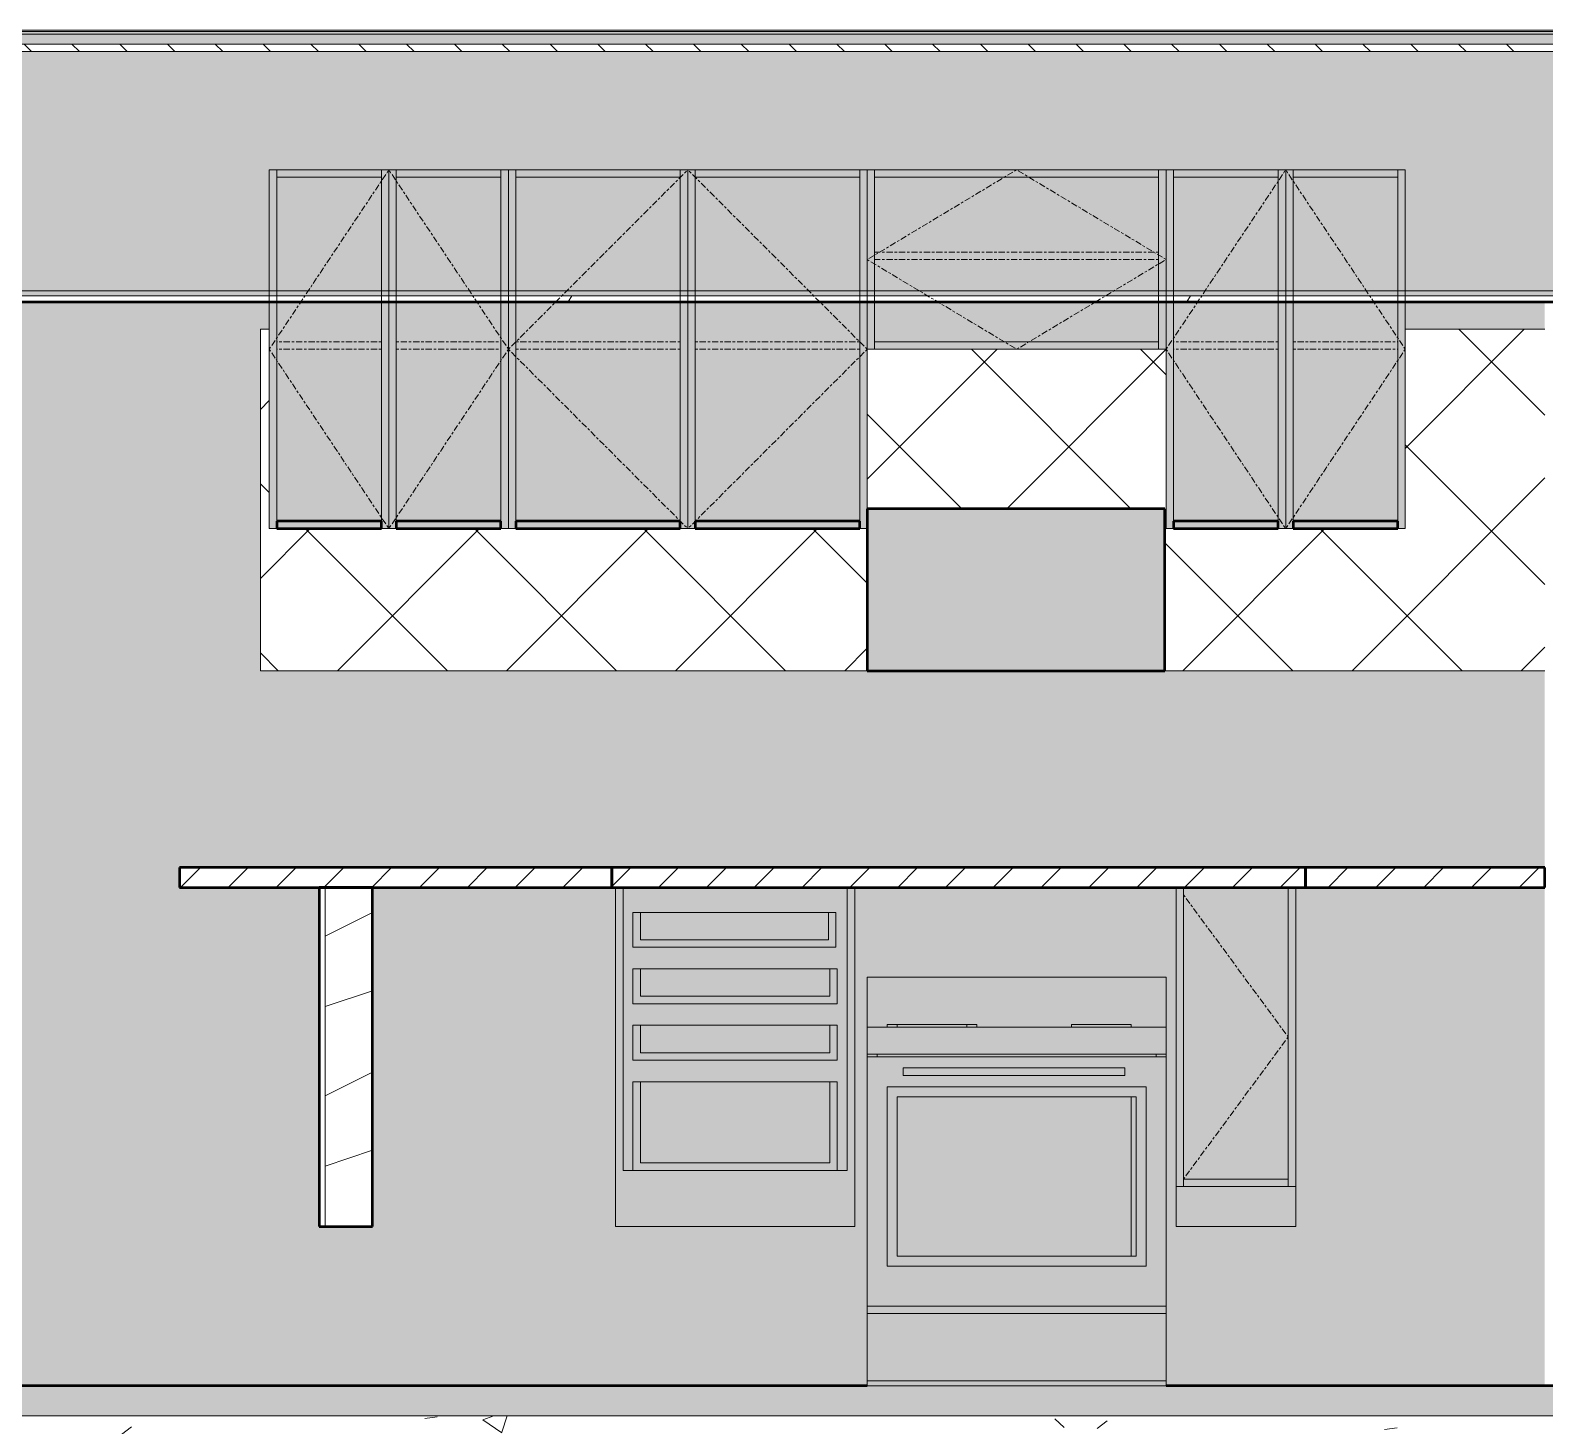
# Model space of a CAD drawing. Header units: inches. Extents: x 1701 to 6939, y -276 to 585.
# Drawn here: x 5105.4 to 5257.4, y -4 to 136 of the extents above; entities that cross this region are included whole.
import ezdxf

# ---------------------------------------------------------------- set-up
doc = ezdxf.new("R2010")
doc.units = ezdxf.units.IN
doc.header["$MEASUREMENT"] = 0
doc.linetypes.add('Center', pattern=[1.25, 0.25, -0.1875, 0.625, -0.1875])
doc.linetypes.add('Grid Line 1_2_', pattern=[0.875, 0.5, -0.125, 0.125, -0.125])
for name, color, linetype, lineweight in [('0-2', 7, 'Continuous', 9), ('0-4', 10, 'Continuous', 5), ('A-FLOR-1', 192, 'Continuous', 5), ('A-FLOR-2', 192, 'Continuous', 50), ('A-FLOR-LEVL-1', 51, 'Grid Line 1_2_', 9), ('A-FLOR-MCUT', 51, 'Continuous', 13), ('A-FLOR-PATT-1', 8, 'Continuous', 9), ('A-WALL-2', 50, 'Continuous', 13), ('A-WALL-3', 7, 'Continuous', 9), ('A-WALL-4', 250, 'Continuous', 50), ('A-WALL-PATT-1', 7, 'Continuous', 9), ('A-WALL-PATT-2', 253, 'Continuous', 9), ('I-WALL-5', 50, 'Continuous', 13), ('Q-CASE', 31, 'Continuous', 9), ('Q-CASE-1', 250, 'Continuous', 50), ('Q-CASE-2', 9, 'Continuous', 9), ('Q-CASE-3', 7, 'Center', 9), ('Q-CASE-4', 7, 'Continuous', 9), ('Q-CASE-5', 55, 'Continuous', 9), ('Q-SPCQ-2', 7, 'Continuous', 9), ('Q-SPCQ-3', 90, 'Continuous', 9), ('Q-SPCQ-4', 254, 'Continuous', 9)]:
    doc.layers.add(name, color=color, linetype=linetype, lineweight=lineweight)
pattern_1 = [(0, (-1688.897, 68.768), (0, 4.798), []), (315, (-1688.897, 68.768), (4.7984266, 0), [6.786, -6.786]), (45, (-1688.897, 68.768), (4.7984266, 0), [6.786, -6.786])]
pattern_2 = [(0, (7056.4288, 68.768), (15.36, 3.84), [1.267, -10.253, 1.267, -10.253, -61.44]), (0, (7056.4288, 68.768), (15.36, 3.84), [-23.04, 1.267, -21.773, 1.267, -10.253, -26.88]), (0, (7056.4288, 68.768), (15.36, 3.84), [-57.6, 1.267, -6.413, 1.267, -17.933]), (120, (7062.1888, 70.688), (-11.0055376, 11.38215), [1.267, -10.253, 1.267, -10.253, -61.44]), (120, (7062.1888, 70.688), (-11.0055376, 11.38215), [-23.04, 1.267, -21.773, 1.267, -10.253, -26.88]), (120, (7062.1888, 70.688), (-11.0055376, 11.38215), [-57.6, 1.267, -6.413, 1.267, -17.933]), (240, (7064.1088, 78.368), (-4.3544624, -15.22215), [1.267, -10.253, 1.267, -10.253, -61.44]), (240, (7064.1088, 78.368), (-4.3544624, -15.22215), [-23.04, 1.267, -21.773, 1.267, -10.253, -26.88]), (240, (7064.1088, 78.368), (-4.3544624, -15.22215), [-57.6, 1.267, -6.413, 1.267, -17.933])]

# ---------------------------------------------------------------- blocks, each defined once
blk = doc.blocks.new('OD_CW_Countertop - OD_CW_Countertop-V58-SECTION _ CENTER LOOKING EAST')
at = {"layer": 'Q-CASE'}
h = blk.add_hatch(dxfattribs=at)
h.set_pattern_fill('FP_41', color=256, style=0, pattern_type=2)
h.set_pattern_definition(pattern_1)
h.paths.add_polyline_path([(-3624.92, 50), (-3581.55, 50), (-3581.55, 52), (-3624.92, 52)], flags=0)
at = {"layer": 'Q-CASE-1'}
for p, q in [((-3581.55, 52), (-3624.92, 52)), ((-3624.92, 52), (-3624.92, 50)), ((-3581.55, 50), (-3581.55, 52)), ((-3624.92, 50), (-3581.55, 50))]:
    blk.add_line(p, q, dxfattribs=at)
blk = doc.blocks.new('Range - 24_ x 30_-2320547-SECTION _ CENTER LOOKING EAST')
at = {"layer": 'Q-SPCQ-3'}
for points in [[(-3544.92, 172), (-3535.42, 172), (-3535.42, 172.25), (-3529.42, 172.25), (-3529.42, 172), (-3525.92, 172), (-3525.92, 177), (-3555.92, 177), (-3555.92, 172), (-3553.92, 172), (-3553.92, 172.25), (-3544.92, 172.25)], [(-3549.13, 169.26), (-3525.92, 169.26), (-3525.92, 172), (-3555.92, 172), (-3555.92, 169.26), (-3552.51, 169.26)], [(-3548.03, 172), (-3545.92, 172), (-3545.92, 172.25), (-3552.92, 172.25), (-3552.92, 172), (-3548.51, 172)], [(-3531.56, 172), (-3529.42, 172), (-3529.42, 172.25), (-3535.42, 172.25), (-3535.42, 172), (-3531.85, 172)], [(-3549.6, 167.15), (-3530.05, 167.15), (-3530.05, 167.9), (-3552.31, 167.9), (-3552.31, 167.15)]]:
    blk.add_hatch(color=256, dxfattribs=at).paths.add_polyline_path(points, flags=0)
h = blk.add_hatch(color=256, dxfattribs=at)
h.paths.add_polyline_path([(-3553.7, 172), (-3552.92, 172.04), (-3552.92, 172.25), (-3553.92, 172.25), (-3553.92, 172)], flags=0)
h.paths.add_polyline_path([(-3545.78, 172), (-3544.92, 172), (-3544.92, 172.25), (-3545.92, 172.21), (-3545.92, 172)], flags=0)
h = blk.add_hatch(color=256, dxfattribs=at)
h.paths.add_polyline_path([(-3535.75, 136), (-3525.92, 136), (-3525.92, 136.5), (-3555.92, 136.5), (-3555.92, 136)], flags=0)
h.paths.add_polyline_path([(-3527.92, 143.25), (-3525.92, 143.25), (-3525.92, 144), (-3555.92, 144), (-3555.92, 143.25), (-3535.75, 143.25)], flags=0)
h.paths.add_polyline_path([(-3554.92, 169.01), (-3554.92, 169.26), (-3555.92, 169.26), (-3555.92, 169.01), (-3555.81, 169.01)], flags=0)
h.paths.add_polyline_path([(-3526.04, 169.01), (-3525.92, 169.01), (-3525.92, 169.26), (-3526.92, 169.26), (-3526.92, 169.01)], flags=0)
h = blk.add_hatch(color=256, dxfattribs=at)
h.paths.add_polyline_path([(-3555.92, 136.5), (-3525.92, 136.5), (-3525.92, 143.25), (-3555.92, 143.25), (-3555.92, 137.28)], flags=0)
h.paths.add_polyline_path([(-3525.92, 144), (-3525.92, 169.01), (-3555.92, 169.01), (-3555.92, 144), (-3526.72, 144)], flags=0)
h.paths.add_polyline_path([(-3527.92, 148), (-3553.92, 148.01), (-3553.92, 166), (-3527.92, 166), (-3527.92, 149)], flags=0)
h.paths.add_polyline_path([(-3552.31, 167.15), (-3552.31, 167.9), (-3530.05, 167.9), (-3530.05, 167.15), (-3549.6, 167.15)], flags=0)
h = blk.add_hatch(color=256, dxfattribs=at)
h.paths.add_polyline_path([(-3529.42, 149), (-3528.92, 149), (-3528.92, 165), (-3529.42, 165), (-3529.42, 149.5)], flags=0)
h.paths.add_polyline_path([(-3527.92, 169.01), (-3526.92, 169.01), (-3526.92, 169.26), (-3554.92, 169.26), (-3554.92, 169.01), (-3529.42, 169.01)], flags=0)
h = blk.add_hatch(color=256, dxfattribs=at)
h.paths.add_polyline_path([(-3527.92, 148), (-3527.92, 166), (-3553.92, 166), (-3553.92, 148), (-3529.42, 148)], flags=0)
h.paths.add_polyline_path([(-3535.75, 149), (-3552.92, 149), (-3552.92, 165), (-3528.92, 165), (-3528.92, 149), (-3529.42, 149)], flags=0)
at = {"layer": 'Q-SPCQ-4'}
blk.add_hatch(color=256, dxfattribs=at).paths.add_polyline_path([(-3535.75, 149), (-3529.42, 149), (-3529.42, 165), (-3552.92, 165), (-3552.92, 149), (-3536.92, 149)], flags=0)
at = {"layer": 'Q-SPCQ-2'}
for p, q in [((-3555.92, 172), (-3555.92, 177)), ((-3555.92, 177), (-3525.92, 177)), ((-3525.92, 177), (-3525.92, 172)), ((-3525.92, 172), (-3555.92, 172)), ((-3555.92, 172), (-3555.92, 169.26)), ((-3553.92, 172.25), (-3553.92, 172)), ((-3553.92, 172.25), (-3552.94, 172.25)), ((-3552.92, 172.25), (-3552.92, 172)), ((-3552.92, 172.25), (-3545.92, 172.25)), ((-3545.92, 172), (-3545.92, 172.25)), ((-3545.9, 172.25), (-3544.92, 172.25)), ((-3544.92, 172), (-3544.92, 172.25)), ((-3535.42, 172.25), (-3535.42, 172)), ((-3535.42, 172.25), (-3529.42, 172.25)), ((-3529.42, 172), (-3529.42, 172.25)), ((-3525.92, 169.26), (-3525.92, 172)), ((-3555.92, 169.26), (-3555.92, 169.01)), ((-3555.92, 169.26), (-3525.92, 169.26)), ((-3525.92, 169.01), (-3555.92, 169.01)), ((-3555.92, 169.01), (-3555.92, 144)), ((-3554.92, 169.01), (-3554.92, 169.26)), ((-3526.92, 169.26), (-3526.92, 169.01)), ((-3525.92, 169.01), (-3525.92, 169.26)), ((-3525.92, 144), (-3525.92, 169.01)), ((-3530.05, 167.9), (-3552.31, 167.9)), ((-3552.31, 167.9), (-3552.31, 167.15)), ((-3530.05, 167.15), (-3530.05, 167.9)), ((-3527.92, 166), (-3553.92, 166)), ((-3553.92, 166), (-3553.92, 148)), ((-3552.31, 167.15), (-3530.05, 167.15)), ((-3527.92, 148), (-3527.92, 166)), ((-3552.92, 149), (-3552.92, 165)), ((-3552.92, 165), (-3528.92, 165)), ((-3529.42, 149), (-3529.42, 165)), ((-3528.92, 165), (-3528.92, 149)), ((-3528.92, 149), (-3552.92, 149)), ((-3553.92, 148), (-3527.92, 148)), ((-3555.92, 144), (-3555.92, 143.25)), ((-3555.92, 144), (-3525.92, 144)), ((-3525.92, 143.25), (-3555.92, 143.25)), ((-3555.92, 143.25), (-3555.92, 136.5)), ((-3525.92, 143.25), (-3525.92, 144)), ((-3525.92, 136.5), (-3525.92, 143.25)), ((-3555.92, 136.5), (-3555.92, 136)), ((-3555.92, 136.5), (-3525.92, 136.5)), ((-3555.92, 136), (-3525.92, 136)), ((-3525.92, 136), (-3525.92, 136.5))]:
    blk.add_line(p, q, dxfattribs=at)
blk = doc.blocks.new('OD_CW_Countertop - OD_CW_Countertop-V59-SECTION _ CENTER LOOKING EAST')
at = {"layer": 'Q-CASE'}
h = blk.add_hatch(dxfattribs=at)
h.set_pattern_fill('FP_41', color=256, style=0, pattern_type=2)
h.set_pattern_definition(pattern_1)
h.paths.add_polyline_path([(-3557.92, 50), (-3511.92, 50), (-3511.92, 52), (-3581.55, 52), (-3581.55, 50), (-3569.27, 50)], flags=0)
at = {"layer": 'Q-CASE-1'}
for p, q in [((-3511.92, 52), (-3581.55, 52)), ((-3581.55, 52), (-3581.55, 50)), ((-3511.92, 50), (-3511.92, 52)), ((-3581.55, 50), (-3511.92, 50))]:
    blk.add_line(p, q, dxfattribs=at)
blk = doc.blocks.new('OD_CW_Countertop - OD_CW_Countertop-2499363-SECTION _ CENTER LOOKING EAST')
at = {"layer": 'Q-CASE'}
h = blk.add_hatch(dxfattribs=at)
h.set_pattern_fill('FP_41', color=256, style=0, pattern_type=2)
h.set_pattern_definition(pattern_1)
h.paths.add_polyline_path([(-3502.24, 50), (-3487.92, 50), (-3487.92, 52), (-3511.92, 52), (-3511.92, 50)], flags=0)
at = {"layer": 'Q-CASE-1'}
for p, q in [((-3511.92, 52), (-3511.92, 50)), ((-3487.92, 52), (-3511.92, 52)), ((-3487.92, 50), (-3487.92, 52)), ((-3511.92, 50), (-3487.92, 50))]:
    blk.add_line(p, q, dxfattribs=at)
blk = doc.blocks.new('300 Series Wall Hung Cabinet_302 - 18_ X 30_-V60-SECTION _ CENTER LOOKING EAST')
at = {"layer": 'Q-CASE-2'}
for points in [[(-3555.17, 104), (-3555.17, 108.75), (-3555.92, 108.75), (-3555.92, 104)], [(-3526.67, 104.75), (-3526.67, 108.75), (-3555.17, 108.75), (-3555.17, 104.75), (-3535.75, 104.75)], [(-3526.67, 104), (-3525.92, 104), (-3525.92, 108.75), (-3526.67, 108.75), (-3526.67, 104.75)], [(-3535.75, 104), (-3526.67, 104), (-3526.67, 104.75), (-3555.17, 104.75), (-3555.17, 104)]]:
    blk.add_hatch(color=256, dxfattribs=at).paths.add_polyline_path(points, flags=0)
at = {"layer": 'Q-CASE-3'}
for p, q in [((-3540.92, 122), (-3555.92, 113)), ((-3525.92, 113), (-3540.92, 122)), ((-3555.92, 113), (-3540.92, 104)), ((-3526.67, 113.75), (-3555.17, 113.75)), ((-3526.67, 113), (-3555.17, 113)), ((-3540.92, 104), (-3525.92, 113))]:
    blk.add_line(p, q, dxfattribs=at)
at = {"layer": 'Q-CASE-4'}
for p, q in [((-3555.17, 122), (-3555.92, 122)), ((-3555.92, 122), (-3555.92, 104)), ((-3555.17, 104), (-3555.17, 122)), ((-3526.67, 122), (-3555.17, 122)), ((-3555.17, 122), (-3555.17, 121.25)), ((-3525.92, 122), (-3526.67, 122)), ((-3526.67, 122), (-3526.67, 104)), ((-3526.67, 121.25), (-3526.67, 122)), ((-3525.92, 104), (-3525.92, 122)), ((-3555.17, 121.25), (-3526.67, 121.25)), ((-3555.92, 104), (-3555.17, 104)), ((-3526.67, 104.75), (-3555.17, 104.75)), ((-3555.17, 104.75), (-3555.17, 104)), ((-3555.17, 104), (-3526.67, 104)), ((-3526.67, 104), (-3526.67, 104.75)), ((-3526.67, 104), (-3525.92, 104))]:
    blk.add_line(p, q, dxfattribs=at)
blk = doc.blocks.new('30quot_MicrowaveVent_11166 - 70cm miele oven-V61-SECTION _ CENTER LOOKING EAST')
at = {"layer": 'Q-CASE-5'}
blk.add_hatch(color=256, dxfattribs=at).paths.add_polyline_path([(-3555.92, 71.74), (-3526.04, 71.74), (-3526.04, 88), (-3555.92, 88)], flags=0)
at = {"layer": 'Q-CASE-1'}
for p, q in [((-3555.92, 88), (-3555.92, 71.74)), ((-3526.04, 88), (-3555.92, 88)), ((-3526.04, 71.74), (-3526.04, 88)), ((-3555.92, 71.74), (-3526.04, 71.74))]:
    blk.add_line(p, q, dxfattribs=at)
blk = doc.blocks.new('Base Cabinet-Single Door - 12_-V62-SECTION _ CENTER LOOKING EAST')
at = {"layer": 'Q-CASE-2'}
h = blk.add_hatch(color=256, dxfattribs=at)
h.paths.add_polyline_path([(-3524.17, 20), (-3524.17, 50), (-3524.92, 50), (-3524.92, 20)], flags=0)
h.paths.add_polyline_path([(-3513.67, 20), (-3512.92, 20), (-3512.92, 50), (-3513.67, 50), (-3513.67, 22.66)], flags=0)
for points in [[(-3519, 20.75), (-3513.67, 20.75), (-3513.67, 50), (-3524.17, 50), (-3524.17, 20.75)], [(-3514.81, 16), (-3512.92, 16), (-3512.92, 20), (-3524.92, 20), (-3524.92, 16), (-3519, 16)], [(-3524.17, 20), (-3513.67, 20), (-3513.67, 20.75), (-3524.17, 20.75)]]:
    blk.add_hatch(color=256, dxfattribs=at).paths.add_polyline_path(points, flags=0)
at = {"layer": 'Q-CASE-3'}
for p, q in [((-3524.17, 49.25), (-3513.67, 35)), ((-3513.67, 35), (-3524.17, 20.75))]:
    blk.add_line(p, q, dxfattribs=at)
at = {"layer": 'Q-CASE-4'}
for p, q in [((-3524.17, 50), (-3524.92, 50)), ((-3524.92, 50), (-3524.92, 20)), ((-3524.17, 20), (-3524.17, 50)), ((-3513.67, 50), (-3513.67, 20)), ((-3512.92, 50), (-3513.67, 50)), ((-3512.92, 20), (-3512.92, 50)), ((-3524.92, 20), (-3524.17, 20)), ((-3512.92, 20), (-3524.92, 20)), ((-3524.92, 20), (-3524.92, 16)), ((-3513.67, 20.75), (-3524.17, 20.75)), ((-3524.17, 20.75), (-3524.17, 20)), ((-3524.17, 20), (-3513.67, 20)), ((-3513.67, 20), (-3513.67, 20.75)), ((-3513.67, 20), (-3512.92, 20)), ((-3512.92, 16), (-3512.92, 20)), ((-3524.92, 16), (-3512.92, 16))]:
    blk.add_line(p, q, dxfattribs=at)
blk = doc.blocks.new('300 Series Wall Hung Cabinet_301 - 12_-V63-SECTION _ CENTER LOOKING EAST')
at = {"layer": 'Q-CASE-2'}
for points in [[(-3525.17, 86), (-3525.17, 108.75), (-3525.92, 108.75), (-3525.92, 86)], [(-3514.67, 86.75), (-3514.67, 108.75), (-3525.17, 108.75), (-3525.17, 86.75)], [(-3513.92, 86), (-3513.92, 108.75), (-3514.67, 108.75), (-3514.67, 86)], [(-3525.17, 86), (-3514.67, 86), (-3514.67, 86.75), (-3525.17, 86.75)]]:
    blk.add_hatch(color=256, dxfattribs=at).paths.add_polyline_path(points, flags=0)
at = {"layer": 'Q-CASE-1'}
for p, q in [((-3514.67, 86.75), (-3525.17, 86.75)), ((-3525.17, 86.75), (-3525.17, 86)), ((-3514.67, 86), (-3514.67, 86.75)), ((-3525.17, 86), (-3514.67, 86))]:
    blk.add_line(p, q, dxfattribs=at)
at = {"layer": 'Q-CASE-3'}
for p, q in [((-3525.92, 104), (-3513.92, 122)), ((-3525.92, 104), (-3513.92, 86)), ((-3514.67, 104.75), (-3525.17, 104.75)), ((-3514.67, 104), (-3525.17, 104))]:
    blk.add_line(p, q, dxfattribs=at)
at = {"layer": 'Q-CASE-4'}
for p, q in [((-3525.17, 122), (-3525.92, 122)), ((-3525.92, 122), (-3525.92, 86)), ((-3525.17, 86), (-3525.17, 122)), ((-3514.67, 122), (-3525.17, 122)), ((-3525.17, 122), (-3525.17, 121.25)), ((-3513.92, 122), (-3514.67, 122)), ((-3514.67, 122), (-3514.67, 86)), ((-3514.67, 121.25), (-3514.67, 122)), ((-3513.92, 86), (-3513.92, 122)), ((-3525.17, 121.25), (-3514.67, 121.25)), ((-3525.92, 86), (-3525.17, 86)), ((-3514.67, 86), (-3513.92, 86))]:
    blk.add_line(p, q, dxfattribs=at)
blk = doc.blocks.new('300 Series Wall Hung Cabinet_301 - 12_-V64-SECTION _ CENTER LOOKING EAST')
at = {"layer": 'Q-CASE-2'}
for points in [[(-3513.17, 86), (-3513.17, 108.75), (-3513.92, 108.75), (-3513.92, 86)], [(-3513.17, 86.75), (-3502.67, 86.75), (-3502.67, 108.75), (-3513.17, 108.75), (-3513.17, 106)], [(-3502.67, 86), (-3501.92, 86), (-3501.92, 108.75), (-3502.67, 108.75), (-3502.67, 106)], [(-3513.17, 86), (-3502.67, 86), (-3502.67, 86.75), (-3513.17, 86.75)]]:
    blk.add_hatch(color=256, dxfattribs=at).paths.add_polyline_path(points, flags=0)
at = {"layer": 'Q-CASE-1'}
for p, q in [((-3502.67, 86.75), (-3513.17, 86.75)), ((-3513.17, 86.75), (-3513.17, 86)), ((-3502.67, 86), (-3502.67, 86.75)), ((-3513.17, 86), (-3502.67, 86))]:
    blk.add_line(p, q, dxfattribs=at)
at = {"layer": 'Q-CASE-3'}
for p, q in [((-3501.92, 104), (-3513.92, 122)), ((-3501.92, 104), (-3513.92, 86)), ((-3513.17, 104.75), (-3502.67, 104.75)), ((-3513.17, 104), (-3502.67, 104))]:
    blk.add_line(p, q, dxfattribs=at)
at = {"layer": 'Q-CASE-4'}
for p, q in [((-3513.92, 122), (-3513.92, 86)), ((-3513.17, 122), (-3513.92, 122)), ((-3513.17, 86), (-3513.17, 122)), ((-3502.67, 122), (-3513.17, 122)), ((-3513.17, 122), (-3513.17, 121.25)), ((-3502.67, 122), (-3502.67, 86)), ((-3501.92, 122), (-3502.67, 122)), ((-3502.67, 121.25), (-3502.67, 122)), ((-3501.92, 86), (-3501.92, 122)), ((-3513.17, 121.25), (-3502.67, 121.25)), ((-3513.92, 86), (-3513.17, 86)), ((-3502.67, 86), (-3501.92, 86))]:
    blk.add_line(p, q, dxfattribs=at)
blk = doc.blocks.new('300 Series Wall Hung Cabinet_301 - 18_-V65-SECTION _ CENTER LOOKING EAST')
at = {"layer": 'Q-CASE-2'}
for points in [[(-3573.17, 86), (-3573.17, 108.75), (-3573.92, 108.75), (-3573.92, 86)], [(-3556.67, 86.75), (-3556.67, 108.75), (-3573.17, 108.75), (-3573.17, 86.75), (-3567.75, 86.75)], [(-3556.67, 86), (-3555.92, 86), (-3555.92, 108.75), (-3556.67, 108.75), (-3556.67, 106)], [(-3573.17, 86), (-3556.67, 86), (-3556.67, 86.75), (-3573.17, 86.75)]]:
    blk.add_hatch(color=256, dxfattribs=at).paths.add_polyline_path(points, flags=0)
at = {"layer": 'Q-CASE-1'}
for p, q in [((-3556.67, 86.75), (-3573.17, 86.75)), ((-3573.17, 86.75), (-3573.17, 86)), ((-3556.67, 86), (-3556.67, 86.75)), ((-3573.17, 86), (-3556.67, 86))]:
    blk.add_line(p, q, dxfattribs=at)
at = {"layer": 'Q-CASE-3'}
for p, q in [((-3555.92, 104), (-3573.92, 122)), ((-3555.92, 104), (-3573.92, 86)), ((-3573.17, 104.75), (-3556.67, 104.75)), ((-3573.17, 104), (-3556.67, 104))]:
    blk.add_line(p, q, dxfattribs=at)
at = {"layer": 'Q-CASE-4'}
for p, q in [((-3573.92, 122), (-3573.92, 86)), ((-3573.17, 122), (-3573.92, 122)), ((-3573.17, 86), (-3573.17, 122)), ((-3556.67, 122), (-3573.17, 122)), ((-3573.17, 122), (-3573.17, 121.25)), ((-3556.67, 122), (-3556.67, 86)), ((-3555.92, 122), (-3556.67, 122)), ((-3556.67, 121.25), (-3556.67, 122)), ((-3555.92, 86), (-3555.92, 122)), ((-3573.17, 121.25), (-3556.67, 121.25)), ((-3573.92, 86), (-3573.17, 86)), ((-3556.67, 86), (-3555.92, 86))]:
    blk.add_line(p, q, dxfattribs=at)
blk = doc.blocks.new('300 Series Wall Hung Cabinet_301 - 18_-V66-SECTION _ CENTER LOOKING EAST')
at = {"layer": 'Q-CASE-2'}
for points in [[(-3591.17, 86), (-3591.17, 108.75), (-3591.92, 108.75), (-3591.92, 86)], [(-3574.67, 86.75), (-3574.67, 108.75), (-3591.17, 108.75), (-3591.17, 86.75), (-3587.32, 86.75)], [(-3573.92, 86), (-3573.92, 108.75), (-3574.67, 108.75), (-3574.67, 86)], [(-3591.17, 86), (-3574.67, 86), (-3574.67, 86.75), (-3591.17, 86.75)]]:
    blk.add_hatch(color=256, dxfattribs=at).paths.add_polyline_path(points, flags=0)
at = {"layer": 'Q-CASE-1'}
for p, q in [((-3574.67, 86.75), (-3591.17, 86.75)), ((-3591.17, 86.75), (-3591.17, 86)), ((-3574.67, 86), (-3574.67, 86.75)), ((-3591.17, 86), (-3574.67, 86))]:
    blk.add_line(p, q, dxfattribs=at)
at = {"layer": 'Q-CASE-3'}
for p, q in [((-3591.92, 104), (-3573.92, 122)), ((-3591.92, 104), (-3573.92, 86)), ((-3574.67, 104.75), (-3591.17, 104.75)), ((-3574.67, 104), (-3591.17, 104))]:
    blk.add_line(p, q, dxfattribs=at)
at = {"layer": 'Q-CASE-4'}
for p, q in [((-3591.17, 122), (-3591.92, 122)), ((-3591.92, 122), (-3591.92, 86)), ((-3591.17, 86), (-3591.17, 122)), ((-3574.67, 122), (-3591.17, 122)), ((-3591.17, 122), (-3591.17, 121.25)), ((-3573.92, 122), (-3574.67, 122)), ((-3574.67, 122), (-3574.67, 86)), ((-3574.67, 121.25), (-3574.67, 122)), ((-3573.92, 86), (-3573.92, 122)), ((-3591.17, 121.25), (-3574.67, 121.25)), ((-3591.92, 86), (-3591.17, 86)), ((-3574.67, 86), (-3573.92, 86))]:
    blk.add_line(p, q, dxfattribs=at)
blk = doc.blocks.new('Base_Unit_4_drawer_12137 - 24_-V67-SECTION _ CENTER LOOKING EAST')
at = {"layer": 'Q-CASE'}
for points in [[(-3557.92, 16), (-3557.17, 16), (-3557.17, 50), (-3557.92, 50), (-3557.92, 21.62), (-3580.42, 21.62), (-3580.42, 50), (-3581.17, 50), (-3581.17, 16), (-3569.27, 16)], [(-3559.05, 44), (-3559.05, 47.5), (-3559.8, 47.5), (-3559.8, 44.75), (-3578.67, 44.75), (-3578.67, 47.5), (-3579.42, 47.5), (-3579.42, 44), (-3559.67, 44)], [(-3569.27, 44.75), (-3559.8, 44.75), (-3559.8, 47.5), (-3578.67, 47.5), (-3578.67, 44.75), (-3577.23, 44.75)], [(-3558.92, 38.33), (-3558.92, 41.83), (-3559.67, 41.83), (-3559.67, 39.08), (-3578.67, 39.08), (-3578.67, 41.83), (-3579.42, 41.83), (-3579.42, 38.33), (-3559.67, 38.33)], [(-3578.5, 39.08), (-3559.67, 39.08), (-3559.67, 41.83), (-3578.67, 41.83), (-3578.67, 39.08)], [(-3558.92, 32.67), (-3558.92, 36.17), (-3559.67, 36.17), (-3559.67, 33.42), (-3578.67, 33.42), (-3578.67, 36.17), (-3579.42, 36.17), (-3579.42, 32.67), (-3559.4, 32.67)], [(-3578.67, 33.42), (-3559.67, 33.42), (-3559.67, 36.17), (-3578.67, 36.17)], [(-3558.92, 21.62), (-3558.92, 30.5), (-3559.67, 30.5), (-3559.67, 22.37), (-3578.67, 22.37), (-3578.67, 30.5), (-3579.42, 30.5), (-3579.42, 21.62), (-3559.67, 21.62)], [(-3578.67, 22.37), (-3559.67, 22.37), (-3559.67, 30.5), (-3578.67, 30.5), (-3578.67, 22.66)]]:
    blk.add_hatch(color=256, dxfattribs=at).paths.add_polyline_path(points, flags=0)
h = blk.add_hatch(color=256, dxfattribs=at)
h.paths.add_polyline_path([(-3580.42, 21.62), (-3579.42, 21.62), (-3579.42, 30.5), (-3558.92, 30.5), (-3558.92, 21.62), (-3557.92, 21.62), (-3557.92, 50), (-3580.42, 50), (-3580.42, 22.66)], flags=0)
h.paths.add_polyline_path([(-3578.95, 32.67), (-3579.42, 32.67), (-3579.42, 36.17), (-3558.92, 36.17), (-3558.92, 32.67), (-3578.67, 32.67)], flags=0)
h.paths.add_polyline_path([(-3569.27, 38.33), (-3579.42, 38.33), (-3579.42, 41.83), (-3558.92, 41.83), (-3558.92, 38.33), (-3564.59, 38.33)], flags=0)
h.paths.add_polyline_path([(-3579.42, 44), (-3579.42, 47.5), (-3559.05, 47.5), (-3559.05, 44), (-3578.67, 44)], flags=0)
for p, q in [((-3580.42, 50), (-3581.17, 50)), ((-3581.17, 50), (-3581.17, 16)), ((-3580.42, 21.62), (-3580.42, 50)), ((-3557.17, 50), (-3557.92, 50)), ((-3557.92, 50), (-3557.92, 21.62)), ((-3557.17, 16), (-3557.17, 50)), ((-3578.67, 47.5), (-3579.42, 47.5)), ((-3579.42, 47.5), (-3579.42, 44)), ((-3578.67, 44.75), (-3578.67, 47.5)), ((-3578.67, 47.5), (-3559.8, 47.5)), ((-3559.05, 47.5), (-3559.8, 47.5)), ((-3559.8, 47.5), (-3559.8, 44.75)), ((-3559.05, 44), (-3559.05, 47.5)), ((-3559.8, 44.75), (-3578.67, 44.75)), ((-3579.42, 44), (-3559.05, 44)), ((-3578.67, 41.83), (-3579.42, 41.83)), ((-3579.42, 41.83), (-3579.42, 38.33)), ((-3578.67, 39.08), (-3578.67, 41.83)), ((-3578.67, 41.83), (-3559.67, 41.83)), ((-3558.92, 41.83), (-3559.67, 41.83)), ((-3559.67, 41.83), (-3559.67, 39.08)), ((-3558.92, 38.33), (-3558.92, 41.83)), ((-3579.42, 38.33), (-3558.92, 38.33)), ((-3559.67, 39.08), (-3578.67, 39.08)), ((-3578.67, 36.17), (-3579.42, 36.17)), ((-3579.42, 36.17), (-3579.42, 32.67)), ((-3578.67, 33.42), (-3578.67, 36.17)), ((-3578.67, 36.17), (-3559.67, 36.17)), ((-3558.92, 36.17), (-3559.67, 36.17)), ((-3559.67, 36.17), (-3559.67, 33.42)), ((-3558.92, 32.67), (-3558.92, 36.17)), ((-3579.42, 32.67), (-3558.92, 32.67)), ((-3559.67, 33.42), (-3578.67, 33.42)), ((-3578.67, 30.5), (-3579.42, 30.5)), ((-3579.42, 30.5), (-3579.42, 21.62)), ((-3578.67, 22.37), (-3578.67, 30.5)), ((-3578.67, 30.5), (-3559.67, 30.5)), ((-3558.92, 30.5), (-3559.67, 30.5)), ((-3559.67, 30.5), (-3559.67, 22.37)), ((-3558.92, 21.62), (-3558.92, 30.5)), ((-3557.92, 21.62), (-3580.42, 21.62)), ((-3579.42, 21.62), (-3558.92, 21.62)), ((-3559.67, 22.37), (-3578.67, 22.37)), ((-3581.17, 16), (-3557.17, 16))]:
    blk.add_line(p, q, dxfattribs=at)
blk = doc.blocks.new('CTR - 1st Phase - Unit Layouts_rvt-2-SECTION _ CENTER LOOKING EAST')
at = {"layer": 'A-WALL-PATT-1'}
h = blk.add_hatch(dxfattribs=at)
h.set_pattern_fill('FP_44', color=256, style=0, pattern_type=2)
h.set_pattern_definition([(45, (-1688.897, 68.768), (-8.48528, 8.48528), []), (135, (-1688.897, 68.768), (-8.48528, -8.48528), [])])
h.paths.add_polyline_path([(-3603.92, 71.74), (-3555.92, 71.74), (-3555.92, 86), (-3615.92, 86), (-3615.92, 106), (-3616.81, 106), (-3616.81, 71.74), (-3604.67, 71.74)], flags=0)
h.paths.add_polyline_path([(-3514.67, 71.74), (-3487.92, 71.74), (-3487.92, 106), (-3501.92, 106), (-3501.92, 86), (-3525.92, 86), (-3525.92, 104), (-3555.92, 104), (-3555.92, 88), (-3526.04, 88), (-3526.04, 71.74), (-3525.17, 71.74)], flags=0)
at = {"layer": 'A-WALL-PATT-2'}
h = blk.add_hatch(dxfattribs=at)
h.set_pattern_fill('FP_43', color=256, style=0, pattern_type=2)
h.set_pattern_definition([(216.87, (-1682.499, 84.761), (47.980943, 31.9870857), [7.997, -71.971]), (206.565, (-1672.903, 79.963), (-15.993714, -15.994133), [17.881, -17.881]), (198.435, (-1672.903, 71.967), (-31.98674, -15.99388), [10.115, -40.461])])
h.paths.add_polyline_path([(-3605.55, 16), (-3605.55, 50), (-3610.3, 50), (-3610.3, 16)], flags=0)
at = {"layer": 'A-WALL-2'}
blk.add_line((-3610.3, 50), (-3610.3, 16), dxfattribs=at)
at = {"layer": 'A-WALL-3'}
for p, q in [((-3615.92, 106), (-3616.81, 106)), ((-3616.81, 106), (-3616.81, 71.74)), ((-3487.92, 106), (-3501.92, 106)), ((-3616.81, 71.74), (-3555.92, 71.74)), ((-3526.04, 71.74), (-3487.92, 71.74))]:
    blk.add_line(p, q, dxfattribs=at)
at = {"layer": 'A-WALL-4'}
for p, q in [((-3605.55, 50), (-3610.92, 50)), ((-3610.92, 50), (-3610.92, 16)), ((-3605.55, 16), (-3605.55, 50)), ((-3610.92, 16), (-3605.55, 16))]:
    blk.add_line(p, q, dxfattribs=at)
at = {"layer": '0-2'}
for name, p in [('300 Series Wall Hung Cabinet_301 - 12_-V63-SECTION _ CENTER LOOKING EAST', (-90, 0)), ('300 Series Wall Hung Cabinet_301 - 12_-V64-SECTION _ CENTER LOOKING EAST', (-90, 0)), ('300 Series Wall Hung Cabinet_301 - 18_-V66-SECTION _ CENTER LOOKING EAST', (0, 0)), ('300 Series Wall Hung Cabinet_301 - 18_-V65-SECTION _ CENTER LOOKING EAST', (0, 0)), ('300 Series Wall Hung Cabinet_302 - 18_ X 30_-V60-SECTION _ CENTER LOOKING EAST', (0, 0)), ('300 Series Wall Hung Cabinet_301 - 12_-V63-SECTION _ CENTER LOOKING EAST', (0, 0)), ('300 Series Wall Hung Cabinet_301 - 12_-V64-SECTION _ CENTER LOOKING EAST', (0, 0)), ('30quot_MicrowaveVent_11166 - 70cm miele oven-V61-SECTION _ CENTER LOOKING EAST', (0, 0)), ('OD_CW_Countertop - OD_CW_Countertop-V58-SECTION _ CENTER LOOKING EAST', (0, 0)), ('OD_CW_Countertop - OD_CW_Countertop-V59-SECTION _ CENTER LOOKING EAST', (0, 0)), ('OD_CW_Countertop - OD_CW_Countertop-2499363-SECTION _ CENTER LOOKING EAST', (0, 0)), ('Base_Unit_4_drawer_12137 - 24_-V67-SECTION _ CENTER LOOKING EAST', (0, 0)), ('Base Cabinet-Single Door - 12_-V62-SECTION _ CENTER LOOKING EAST', (0, 0)), ('Range - 24_ x 30_-2320547-SECTION _ CENTER LOOKING EAST', (0, -136))]:
    blk.add_blockref(name, p, dxfattribs=at)
blk = doc.blocks.new('CTR - 1st Phase - Common Walls_rvt-2-SECTION _ CENTER LOOKING EAST')
at = {"layer": 'I-WALL-5'}
h = blk.add_hatch(color=256, dxfattribs=at)
h.paths.add_polyline_path([(-3587.32, 0), (-3555.92, 0), (-3555.92, 41), (-3525.92, 41), (-3525.92, 0), (-3487.92, 0), (-3487.92, 50), (-3512.92, 50), (-3512.92, 16), (-3524.92, 16), (-3524.92, 50), (-3557.17, 50), (-3557.17, 16), (-3581.17, 16), (-3581.17, 50), (-3605.55, 50), (-3605.55, 16), (-3610.92, 16), (-3610.92, 50), (-3624.92, 50), (-3624.92, 52), (-3487.92, 52), (-3487.92, 71.74), (-3616.81, 71.74), (-3616.81, 106), (-3615.92, 106), (-3615.92, 108.75), (-3822.72, 108.75), (-3822.72, 0), (-3788.62, 0), (-3788.62, 26), (-3771.62, 26), (-3771.62, 51), (-3733.62, 51), (-3733.62, 26), (-3716.62, 26), (-3716.62, 0), (-3602.79, 0)], flags=0)
h.paths.add_polyline_path([(-3487.92, 106), (-3487.92, 108.75), (-3501.92, 108.75), (-3501.92, 106)], flags=0)
at = {"layer": 'A-FLOR-LEVL-1'}
for p, q in [((-4168.71, 136), (-1830.2, 136)), ((-4168.71, 0), (-1830.2, 0))]:
    blk.add_line(p, q, dxfattribs=at)
blk = doc.blocks.new('CTR - 1st Phase -Stairs _ Elevators_rvt-2-SECTION _ CENTER LOOKING EAST')
at = {"layer": 'A-FLOR-LEVL-1'}
for p, q in [((-4168.71, 136), (-1830.2, 136)), ((-4168.71, 0), (-1830.2, 0))]:
    blk.add_line(p, q, dxfattribs=at)

msp = doc.modelspace()

# ---------------------------------------------------------------- hatches: boundary and pattern name
at = {"layer": 'A-FLOR-1'}
for points in [[(5016.91, 135.62), (5264.15, 135.62), (5264.15, 135.87), (4892.85, 135.87), (4892.87, 135.62), (5008.46, 135.62)], [(5209.57, 109.37), (5258.65, 109.37), (5258.65, 109.87), (4922.13, 109.87), (4922.13, 109.37), (5190.15, 109.37)]]:
    msp.add_hatch(color=256, dxfattribs=at).paths.add_polyline_path(points, flags=0)
at = {"layer": 'A-FLOR-PATT-1'}
h = msp.add_hatch(dxfattribs=at)
h.set_pattern_fill('FP_40', color=256, style=0, pattern_type=2)
h.set_pattern_definition(pattern_2)
h.paths.add_polyline_path([(4892.85, 134.62), (5264.15, 134.62), (5264.15, 135.62), (4892.85, 135.62)], flags=0)
h = msp.add_hatch(dxfattribs=at)
h.set_pattern_fill('FP_41', color=256, style=0, pattern_type=2)
h.set_pattern_definition([(0, (7056.429, 68.768), (0, 4.798), []), (315, (7056.4288, 68.768), (4.7984266, 0), [6.786, -6.786]), (45, (7056.4288, 68.768), (4.7984266, 0), [6.786, -6.786])])
h.paths.add_polyline_path([(5257.4, 133.87), (5264.15, 133.87), (5264.15, 134.62), (4887.35, 134.62), (4887.35, 133.87), (5243.09, 133.87)], flags=0)
h = msp.add_hatch(dxfattribs=at)
h.set_pattern_fill('FP_42', color=256, style=0, pattern_type=2)
h.set_pattern_definition([(161.57, (7056.9088, 69.248), (-3.8399538, -1.544e-05), [0, -27.322, 3.034, 0]), (18.43, (7055.9488, 69.248), (-3.8399538, 1.544e-05), [0, -27.322, 3.034, 0]), (108.43, (7056.9088, 69.248), (1.919622, -9.6005246), [9.106, -21.25]), (71.57, (7055.9488, 69.248), (1.919622, 9.6005246), [9.106, -21.25])])
h.paths.add_polyline_path([(4891.15, 109.87), (5264.15, 109.87), (5264.15, 133.87), (4887.35, 133.87), (4887.35, 109.87)], flags=0)
h = msp.add_hatch(dxfattribs=at)
h.set_pattern_fill('FP_39', color=256, style=0, pattern_type=2)
h.set_pattern_definition([(0, (7056.429, 68.768), (30.72, 7.68), [1.267, -21.773, 1.267, -21.773, -122.88]), (0, (7056.429, 68.768), (30.72, 7.68), [-46.08, 1.267, -44.813, 1.267, -21.773, -53.76]), (0, (7056.429, 68.768), (30.72, 7.68), [-115.2, 1.267, -14.093, 1.267, -37.133]), (120, (7067.949, 72.608), (-22.011075, 22.7643), [1.267, -21.773, 1.267, -21.773, -122.88]), (120, (7067.949, 72.608), (-22.011075, 22.7643), [-46.08, 1.267, -44.813, 1.267, -21.773, -53.76]), (120, (7067.949, 72.608), (-22.011075, 22.7643), [-115.2, 1.267, -14.093, 1.267, -37.133]), (240, (7071.789, 87.968), (-8.708925, -30.4443), [1.267, -21.773, 1.267, -21.773, -122.88]), (240, (7071.789, 87.968), (-8.708925, -30.4443), [-46.08, 1.267, -44.813, 1.267, -21.773, -53.76]), (240, (7071.789, 87.968), (-8.708925, -30.4443), [-115.2, 1.267, -14.093, 1.267, -37.133])])
h.paths.add_polyline_path([(4922.13, 108.75), (5258.65, 108.75), (5258.65, 109.37), (4922.13, 109.37), (4922.13, 108.76)], flags=0)
h = msp.add_hatch(dxfattribs=at)
h.set_pattern_fill('FP_40', color=256, style=0, pattern_type=2)
h.set_pattern_definition(pattern_2)
h.paths.add_polyline_path([(4916, -3), (5341.53, -3), (5341.53, 0), (4916, 0), (4916, -0.26)], flags=0)
h = msp.add_hatch(dxfattribs=at)
h.set_pattern_fill('FP_53', color=256, style=0, pattern_type=2)
h.set_pattern_definition([(50, (7056.429, 68.768), (27.5427, -2.40992), [2.88, -31.68]), (355, (7056.43, 68.768), (-5.32784, 28.88427), [2.304, -25.344]), (100.451, (7058.725, 68.567), (22.2153, 26.47393), [2.448, -26.924]), (46.184, (7056.43, 76.448), (40.9819, -6.3564), [4.32, -47.52]), (96.636, (7059.844, 75.918), (35.89075, 37.4062), [3.671, -40.386]), (351.184, (7056.43, 76.45), (35.891, 37.4062), [3.456, -38.016]), (21, (7060.269, 74.528), (22.92104, -15.46073), [2.88, -31.68]), (326, (7060.27, 74.528), (9.34353, 27.84574), [2.304, -25.344]), (71.451, (7062.18, 73.24), (32.26477, 12.38442), [2.448, -26.924]), (37.5, (7056.429, 68.768), (0.466855, 12.782707), [1.267, -23.77, 1.267, -24.461, -25.44]), (37.5, (7056.429, 68.768), (0.466855, 12.782707), [-50.765, 1.267, -24.173]), (7.5, (7056.429, 68.768), (10.10159, 15.14509), [1.267, -13.402, 1.267, -23.194, -9.696]), (7.5, (7056.429, 68.768), (10.10159, 15.14509), [-39.13, 1.267, -8.429]), (327.5, (7047.866, 68.768), (20.49916, -0.86578), [1.267, -8.333, 1.267, -28.685, -39.744]), (327.5, (7047.866, 68.768), (20.49916, -0.86578), [-39.552, 1.267, -38.477]), (317.5, (7044.026, 68.768), (22.39478, 3.84429), [1.267, -11.213, 1.267, -18.624, -28.224]), (317.5, (7044.026, 68.768), (22.39478, 3.84429), [-32.371, 1.267, -26.957])])
h.paths.add_polyline_path([(5075.5, -15), (5341.53, -15), (5341.5, -3), (4916, -3), (4916, -15), (5041.98, -15)], flags=0)

# ---------------------------------------------------------------- linework, layer by layer
at = {"layer": 'A-FLOR-2'}
for p, q in [((4922.13, 108.75), (5264.15, 108.75)), ((5189.4, 0), (5028.71, 0)), ((5335.4, 0), (5219.4, 0))]:
    msp.add_line(p, q, dxfattribs=at)
at = {"layer": 'A-FLOR-LEVL-1'}
for p, q in [((4577.36, 136), (6914.38, 136)), ((4577.36, 0), (6914.38, 0))]:
    msp.add_line(p, q, dxfattribs=at)
at = {"layer": 'A-FLOR-MCUT'}
for p, q in [((5264.15, 135.87), (4892.85, 135.87)), ((5264.15, 135.62), (4892.85, 135.62)), ((5264.15, 133.87), (4887.35, 133.87)), ((5264.15, 134.62), (4892.85, 134.62)), ((5264.15, 109.87), (4913.5, 109.87)), ((5264.15, 109.37), (4922.13, 109.37)), ((5341.53, -3), (4916, -3))]:
    msp.add_line(p, q, dxfattribs=at)

# ---------------------------------------------------------------- block references
at = {"layer": '0-4'}
for name in ['CTR - 1st Phase - Common Walls_rvt-2-SECTION _ CENTER LOOKING EAST', 'CTR - 1st Phase -Stairs _ Elevators_rvt-2-SECTION _ CENTER LOOKING EAST', 'CTR - 1st Phase - Unit Layouts_rvt-2-SECTION _ CENTER LOOKING EAST']:
    msp.add_blockref(name, (8745.33, 0), dxfattribs=at)

doc.saveas('drawing.dxf')
